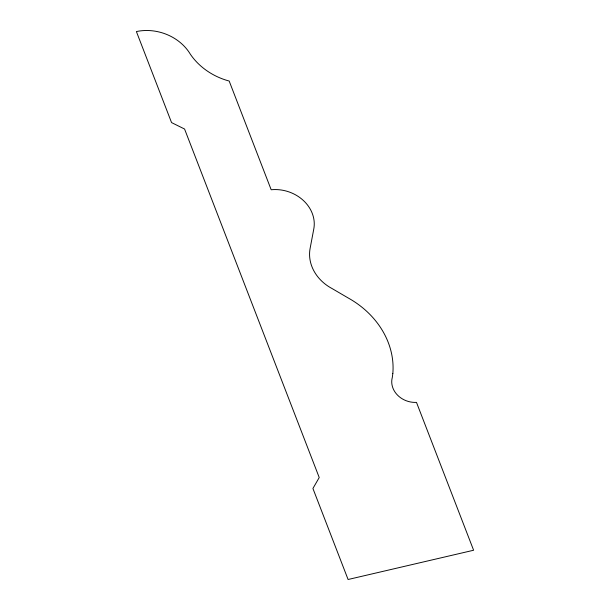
<?xml version="1.0" encoding="UTF-8"?>
<svg xmlns="http://www.w3.org/2000/svg" width="610" height="610" viewBox="0 0 610 610"><rect width="100%" height="100%" fill="white"/><g stroke="black" fill="none" stroke-linecap="round" stroke-linejoin="round"><path stroke-width="0.91" d="M392.832 373.488L392.306 377.453A21.945 18.826 16.1 0 0 416.485 402.387L473.612 550.243L348.089 579.5L312.922 488.48L319.221 477.531L184.571 129.03L171.555 122.587L136.388 31.56A46.024 39.49 16.1 0 1 190.373 54.259A62.296 53.451 16.1 0 0 229.177 81.038L271.183 189.756A36.516 31.331 16.1 0 1 313.784 229.002L310.116 248.384A42.54 36.508 16.1 0 0 332.092 288.568L348.081 297.916A87.832 75.365 16.1 0 1 392.832 373.488"/></g></svg>
